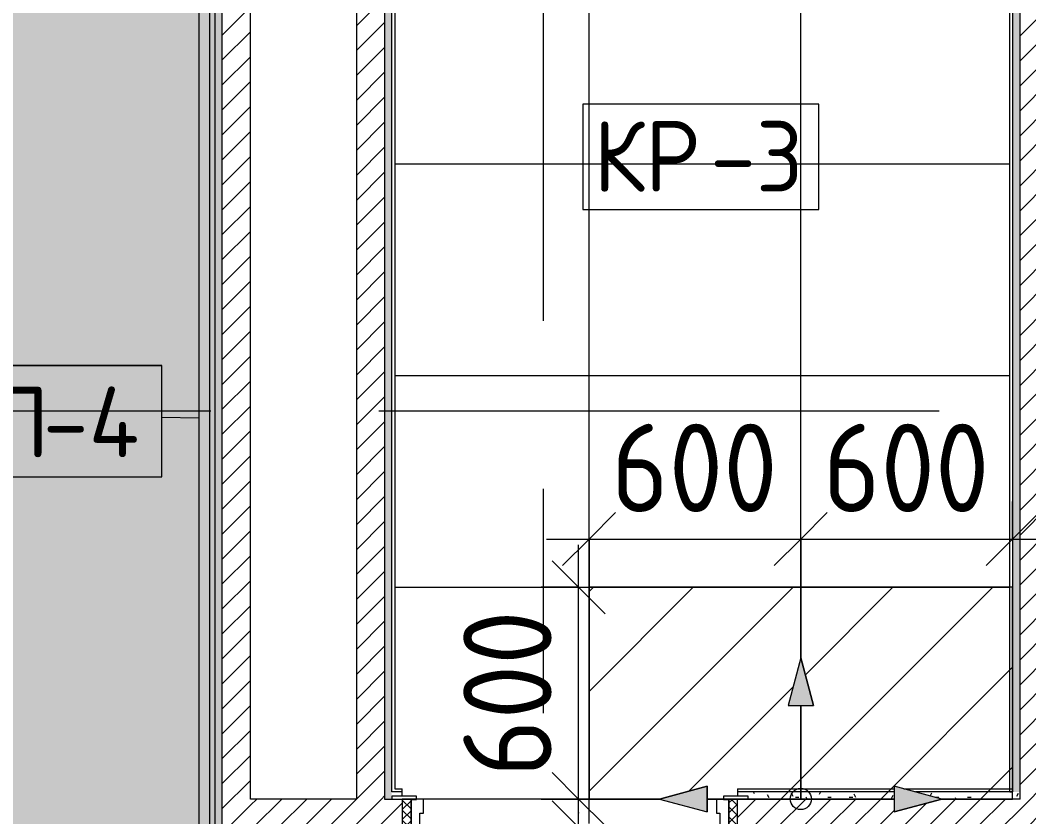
# Model space of a CAD drawing. Header units: millimetres. Extents: x 81633 to 280618, y -8553 to 29000.
# Drawn here: x 91377 to 94235, y 6650 to 8907 of the extents above; entities that cross this region are included whole.
import ezdxf

# ---------------------------------------------------------------- set-up
doc = ezdxf.new("R2010")
doc.units = ezdxf.units.MM
doc.linetypes.add('Осевая', pattern=[3175, 635, -476.25, 1587.5, -476.25])
for name, color, linetype, lineweight in [('A-ANNO-DIMS', 7, 'Continuous', 9), ('A-ANNO-DIMS-100', 7, 'Continuous', 9), ('A-DETL', 7, 'Continuous', 9), ('A-DETL-GENF', 7, 'Continuous', 9), ('A-DOOR', 7, 'Continuous', 9), ('A-DOOR-1', 7, 'Continuous', 13), ('A-DOOR-FRAM', 7, 'Continuous', 13), ('A-DOOR-FRAM-1', 7, 'Continuous', 9), ('A-FLOR-IDEN', 7, 'Continuous', 9), ('A-FLOR-PATT', 7, 'Continuous', 9), ('A-GENM-IDEN', 7, 'Continuous', 9), ('A-WALL', 7, 'Continuous', 9), ('I-WALL', 7, 'Continuous', 9), ('Оси-2', 7, 'Осевая', 9)]:
    doc.layers.add(name, color=color, linetype=linetype, lineweight=lineweight)
for name, color, linetype, lineweight, true_color in [('A-DETL-GENF-1', 7, 'Continuous', 9, 0x004000), ('A-GENM-2', 5, 'Continuous', 9, 0x0000ff), ('A-WALL-1', 9, 'Continuous', 9, 0x808080), ('A-WALL-FNSH-1', 9, 'Continuous', 9, 0x808080), ('I-WALL-2', 9, 'Continuous', 9, 0x808080)]:
    doc.layers.add(name, color=color, linetype=linetype, lineweight=lineweight, true_color=true_color)
doc.styles.add('GOST Common', font='GOST_Common.ttf', dxfattribs={"height": 200})
doc.styles.add('ISOCPEUR', font='isocpeur.ttf', dxfattribs={"width": 0.9, "height": 250})
doc.dimstyles.new('ISO-2_5_0_9К_БОЛЬШОЙ_округление', dxfattribs={"dimscale": 304.8, "dimtxt": 248.995294, "dimasz": 0.492126, "dimexe": 0.393701, "dimexo": 0, "dimgap": 0, "dimtad": 1, "dimdec": 0, "dimrnd": 10, "dimzin": 0, "dimdsep": 46, "dimtxsty": 'ISOCPEUR', "dimblk1": 'OBLIQUE', "dimblk2": 'OBLIQUE', "dimsah": 1, "dimcen": 0.09, "dimdle": 0.393701, "dimazin": 0, "dimtfac": 1, "dimtdec": 4, "dimtix": 1, "dimtmove": 1, "dimatfit": 3, "dimfxl": 1, "dimtvp": 1, "dimtolj": 1, "dimtzin": 0, "dimarcsym": 2})
doc.dimstyles.new('ISO-2_5_0_9К_БОЛЬШОЙ_округление_1', dxfattribs={"dimscale": 304.8, "dimtxt": 248.995294, "dimasz": 0.492126, "dimexe": 0.393701, "dimexo": 0, "dimgap": 0, "dimtad": 1, "dimdec": 0, "dimrnd": 10, "dimzin": 0, "dimdsep": 46, "dimtxsty": 'ISOCPEUR', "dimblk1": 'OBLIQUE', "dimblk2": 'OBLIQUE', "dimsah": 1, "dimcen": 0.09, "dimdle": 0.393701, "dimazin": 0, "dimtfac": 1, "dimtdec": 4, "dimtix": 1, "dimtmove": 0, "dimatfit": 3, "dimfxl": 1, "dimtvp": 1, "dimtolj": 1, "dimtzin": 0, "dimarcsym": 2})
pattern_1 = [(45, (0, 0), (-35.35534, 35.35534), [])]
pattern_2 = [(0, (0, 0), (121.92, 30.48), [10.058, -81.382, 10.058, -81.382, -487.68]), (0, (0, 0), (121.92, 30.48), [-182.88, 10.058, -172.822, 10.058, -81.382, -213.36]), (0, (0, 0), (121.92, 30.48), [-457.2, 10.058, -50.902, 10.058, -142.342]), (120, (45.72, 15.24), (-87.356454, 90.345817), [10.058, -81.382, 10.058, -81.382, -487.68]), (120, (45.72, 15.24), (-87.356454, 90.345817), [-182.88, 10.058, -172.822, 10.058, -81.382, -213.36]), (120, (45.72, 15.24), (-87.356454, 90.345817), [-457.2, 10.058, -50.902, 10.058, -142.342]), (240, (60.96, 76.2), (-34.563546, -120.825817), [10.058, -81.382, 10.058, -81.382, -487.68]), (240, (60.96, 76.2), (-34.563546, -120.825817), [-182.88, 10.058, -172.822, 10.058, -81.382, -213.36]), (240, (60.96, 76.2), (-34.563546, -120.825817), [-457.2, 10.058, -50.902, 10.058, -142.342])]
pattern_3 = [(45, (0, 0), (-141.42136, 141.42136), [])]

# ---------------------------------------------------------------- blocks, each defined once
blk = doc.blocks.new('110_Дверь_СКБ_1Ст_Внутренняя1 - Д-8 950x2100h_охрана-32224770-План устройства полов 2 этажa в осях 23-33')
at = {"layer": 'A-DOOR'}
h = blk.add_hatch(dxfattribs=at)
h.set_pattern_fill('FP_15', color=256, style=0, pattern_type=2)
h.set_pattern_definition([(135, (1826.41, 104.685), (-14.14214, -14.14214), []), (225, (1826.41, 104.685), (14.14214, -14.14214), [])])
h.paths.add_polyline_path([(487.5, 40), (462.5, 40), (462.5, -40), (487.5, -40)])
at = {"layer": 'A-DOOR-FRAM-1'}
h = blk.add_hatch(dxfattribs=at)
h.set_pattern_fill('FP_16', color=256, style=0, pattern_type=2)
h.set_pattern_definition([(45, (-296.384, 104.685), (-14.1421, 14.1421), []), (135, (-296.384, 104.685), (-14.1421, -14.1421), [])])
h.paths.add_polyline_path([(-437.5, 40), (-462.5, 40), (-462.5, -40), (-437.5, -40)])
at = {"layer": 'A-DOOR'}
blk.add_arc((437.5, 40), 850, 90, 180, dxfattribs=at)
at = {"layer": 'A-DOOR-1'}
for p, q in [((437.5, 890), (397.5, 890)), ((397.5, 890), (397.5, 40)), ((437.5, 40), (437.5, 890)), ((397.5, 40), (437.5, 40))]:
    blk.add_line(p, q, dxfattribs=at)
at = {"layer": 'A-DOOR-FRAM'}
for p, q in [((-422.5, 48), (-492.5, 48)), ((-492.5, 48), (-492.5, 40)), ((-492.5, 40), (-422.5, 40)), ((-437.5, 40), (-462.5, 40)), ((-462.5, 40), (-462.5, -40)), ((-412.5, 40), (-437.5, 40)), ((-437.5, 40), (-437.5, -40)), ((-437.5, -40), (-437.5, 40)), ((-422.5, 40), (-437.5, 40)), ((-437.5, 40), (-437.5, 39)), ((-437.5, 39), (-422.5, 39)), ((-422.5, 40), (-422.5, 48)), ((-422.5, 39), (-422.5, 40)), ((-412.5, 0), (-412.5, 40)), ((437.5, 40), (437.5, 0)), ((462.5, 40), (437.5, 40)), ((517.5, 48), (447.5, 48)), ((447.5, 48), (447.5, 40)), ((462.5, 40), (447.5, 40)), ((447.5, 40), (447.5, 39)), ((447.5, 40), (517.5, 40)), ((447.5, 39), (462.5, 39)), ((462.5, -40), (462.5, 40)), ((487.5, 40), (462.5, 40)), ((462.5, 40), (462.5, -40)), ((462.5, 39), (462.5, 40)), ((487.5, -40), (487.5, 40)), ((517.5, 40), (517.5, 48)), ((-402.5, 0), (-412.5, 0)), ((-402.5, -40), (-402.5, 0)), ((437.5, 0), (427.5, 0)), ((427.5, 0), (427.5, -40)), ((-422.5, -40), (-492.5, -40)), ((-492.5, -40), (-492.5, -48)), ((-492.5, -48), (-422.5, -48)), ((-462.5, -40), (-437.5, -40)), ((-422.5, -39), (-437.5, -39)), ((-437.5, -39), (-437.5, -40)), ((-437.5, -40), (-402.5, -40)), ((-437.5, -40), (-422.5, -40)), ((-422.5, -40), (-422.5, -39)), ((-422.5, -48), (-422.5, -40)), ((427.5, -40), (462.5, -40)), ((462.5, -39), (447.5, -39)), ((447.5, -39), (447.5, -40)), ((447.5, -40), (462.5, -40)), ((517.5, -40), (447.5, -40)), ((447.5, -40), (447.5, -48)), ((447.5, -48), (517.5, -48)), ((462.5, -40), (462.5, -39)), ((462.5, -40), (487.5, -40)), ((517.5, -48), (517.5, -40))]:
    blk.add_line(p, q, dxfattribs=at)
blk = doc.blocks.new('Плинтус - Плинтус светлый _сад_-32863511-План устройства полов 2 этажa в осях 23-33')
at = {"layer": 'A-GENM-2'}
blk.add_hatch(color=256, dxfattribs=at).paths.add_polyline_path([(5199, 0), (0, 0), (15, -15), (5184, -15)])
for p, q in [((0, 0), (5199, 0)), ((15, -15), (5184, -15)), ((45, -45), (5154, -45))]:
    blk.add_line(p, q, dxfattribs=at)
blk = doc.blocks.new('Начало раскладки_красным - Начало раскладки_красным-26110621-План устройства полов 2 этажa в осях 23-33')
at = {"layer": 'A-DETL-GENF'}
for points in [[(36.2, 264.8), (0, 400), (-36.2, 264.8), (-22.7, 264.8)], [(-264.8, -36.2), (-264.8, 36.2), (-400, 0)], [(264.8, -36.2), (400, 0), (264.8, 36.2)]]:
    blk.add_hatch(color=256, dxfattribs=at).paths.add_polyline_path(points)
for p, q in [((0, 400), (-36.2, 264.8)), ((0, 400), (-36.2, 264.8)), ((36.2, 264.8), (0, 400)), ((0, 400), (36.2, 264.8)), ((-36.2, 264.8), (36.2, 264.8)), ((-36.2, 264.8), (36.2, 264.8)), ((0, 30), (0, 264.8)), ((-264.8, 36.2), (-400, 0)), ((-400, 0), (-264.8, 36.2)), ((-264.8, -36.2), (-264.8, 36.2)), ((-264.8, 36.2), (-264.8, -36.2)), ((400, 0), (264.8, 36.2)), ((264.8, 36.2), (264.8, -36.2)), ((400, 0), (264.8, 36.2)), ((264.8, 36.2), (264.8, -36.2)), ((-400, 0), (-264.8, -36.2)), ((-400, 0), (-264.8, -36.2)), ((-30, 0), (-264.8, 0)), ((30, 0), (264.8, 0)), ((400, 0), (264.8, -36.2)), ((264.8, -36.2), (400, 0))]:
    blk.add_line(p, q, dxfattribs=at)
blk.add_circle((0, 0), 30, dxfattribs=at)
blk = doc.blocks.new('М_перекрытий_ЭП - Типоразмер-25383776-План устройства полов 2 этажa в осях 23-33')
at = {"layer": 'A-FLOR-IDEN'}
for p, q in [((3.352, 1.578), (-3.336, 1.578)), ((-3.336, 1.578), (-3.336, -1.406)), ((3.352, -1.406), (3.352, 1.578)), ((-3.336, -1.406), (3.352, -1.406))]:
    blk.add_line(p, q, dxfattribs=at)
blk = doc.blocks.new('DIMBLOCK33-План устройства полов 2 этажa в осях 23-33')
at = {"layer": 'A-ANNO-DIMS-100'}
for p, q in [((92989, 7300), (92989, 7556.7)), ((93589, 7300), (93589, 7556.7)), ((92869, 7436.7), (93589, 7436.7)), ((92989, 7436.7), (92989, 7300)), ((93589, 7436.7), (93589, 7300))]:
    blk.add_line(p, q, dxfattribs=at)
at = {"layer": 'A-ANNO-DIMS-100', "lineweight": 20}
for p, q in [((92989, 7436.7), (93064, 7511.7)), ((93589, 7436.7), (93664, 7511.7)), ((92989, 7436.7), (92914, 7361.7)), ((93589, 7436.7), (93514, 7361.7))]:
    blk.add_line(p, q, dxfattribs=at)
at = {"layer": 'A-ANNO-DIMS-100', "color": 0, "insert": (93052, 7763.3), "char_height": 250, "width": 568.858, "attachment_point": 1, "line_spacing_factor": 1.149209, "style": 'ISOCPEUR'}
blk.add_mtext('600', dxfattribs=at)
blk = doc.blocks.new('_Oblique')
at = {"color": 0, "linetype": 'ByBlock', "lineweight": -2}
blk.add_line((-0.5, -0.5), (0.5, 0.5), dxfattribs=at)
blk = doc.blocks.new('DIMBLOCK34-План устройства полов 2 этажa в осях 23-33')
at = {"layer": 'A-ANNO-DIMS-100'}
for p, q in [((93589, 7300), (93589, 7556.7)), ((94189, 7542.8), (94189, 7316.7)), ((94189, 7436.7), (94189, 7542.8)), ((93589, 7436.7), (94309, 7436.7)), ((93589, 7436.7), (93589, 7300))]:
    blk.add_line(p, q, dxfattribs=at)
at = {"layer": 'A-ANNO-DIMS-100', "lineweight": 20}
for p, q in [((93589, 7436.7), (93664, 7511.7)), ((94189, 7436.7), (94264, 7511.7)), ((93589, 7436.7), (93514, 7361.7)), ((94189, 7436.7), (94114, 7361.7))]:
    blk.add_line(p, q, dxfattribs=at)
at = {"layer": 'A-ANNO-DIMS-100', "color": 0, "insert": (93652, 7763.3), "char_height": 250, "width": 568.858, "attachment_point": 1, "line_spacing_factor": 1.149209, "style": 'ISOCPEUR'}
blk.add_mtext('600', dxfattribs=at)
blk = doc.blocks.new('DIMBLOCK35-План устройства полов 2 этажa в осях 23-33')
at = {"layer": 'A-ANNO-DIMS-100', "lineweight": 20}
for p, q in [((92959.5, 6700), (92884.5, 6775)), ((92959.5, 6620), (92884.5, 6695)), ((92959.5, 6700), (93034.5, 6625)), ((92959.5, 6620), (93034.5, 6545))]:
    blk.add_line(p, q, dxfattribs=at)
at = {"layer": 'A-ANNO-DIMS-100'}
for p, q in [((92853.4, 6700), (93079.5, 6700)), ((92959.5, 6700), (92853.4, 6700)), ((92959.5, 6500), (92959.5, 6700)), ((92959.5, 6662.1), (92959.5, 6660)), ((92959.5, 6246), (92959.5, 6662.1)), ((92853.4, 6620), (93079.5, 6620)), ((92959.5, 6620), (92853.4, 6620))]:
    blk.add_line(p, q, dxfattribs=at)
at = {"layer": 'A-ANNO-DIMS-100', "color": 0, "insert": (92632.9, 6246), "char_height": 250, "width": 379.239, "attachment_point": 1, "rotation": 90, "line_spacing_factor": 1.149209, "style": 'ISOCPEUR'}
blk.add_mtext('80', dxfattribs=at)
blk = doc.blocks.new('DIMBLOCK36-План устройства полов 2 этажa в осях 23-33')
at = {"layer": 'A-ANNO-DIMS-100'}
for p, q in [((92959.5, 6700), (92959.5, 7420)), ((92853.4, 7300), (93079.5, 7300)), ((92959.5, 7300), (92853.4, 7300)), ((92853.4, 6700), (93079.5, 6700)), ((92959.5, 6700), (92853.4, 6700))]:
    blk.add_line(p, q, dxfattribs=at)
at = {"layer": 'A-ANNO-DIMS-100', "lineweight": 20}
for p, q in [((92959.5, 7300), (92884.5, 7375)), ((92959.5, 7300), (93034.5, 7225)), ((92959.5, 6700), (92884.5, 6775)), ((92959.5, 6700), (93034.5, 6625))]:
    blk.add_line(p, q, dxfattribs=at)
at = {"layer": 'A-ANNO-DIMS-100', "color": 0, "insert": (92632.9, 6763), "char_height": 250, "width": 568.858, "attachment_point": 1, "rotation": 90, "line_spacing_factor": 1.149209, "style": 'ISOCPEUR'}
blk.add_mtext('600', dxfattribs=at)
blk = doc.blocks.new('Mark Reiling - Mark Reiling-26174330-План устройства полов 2 этажa в осях 23-33')
at = {"layer": 'A-GENM-IDEN'}
for p, q in [((-3.47, 1.49), (-3.47, -1.663)), ((-3.47, 1.49), (3.47, 1.49)), ((3.47, 1.49), (-3.47, 1.49)), ((-3.47, 1.49), (-3.47, -1.663)), ((3.47, -1.663), (3.47, 1.49)), ((3.47, -1.663), (3.47, 1.49)), ((-3.47, -1.663), (3.47, -1.663)), ((-3.47, -1.663), (3.47, -1.663))]:
    blk.add_line(p, q, dxfattribs=at)

msp = doc.modelspace()

# ---------------------------------------------------------------- hatches: boundary and pattern name
at = {"layer": 'A-DETL-GENF-1'}
h = msp.add_hatch(dxfattribs=at)
h.set_pattern_fill('FP_55', color=256, style=0, pattern_type=2)
h.set_pattern_definition(pattern_3)
h.paths.add_polyline_path([(93552.8, 6700), (93589, 6700), (93589, 6964.8), (93552.8, 6964.8), (93589, 7100), (93589, 7300), (92989, 7300), (92989, 6700), (93189, 6700), (93324.2, 6736.2), (93324.2, 6700)])
h = msp.add_hatch(dxfattribs=at)
h.set_pattern_fill('FP_55', color=256, style=0, pattern_type=2)
h.set_pattern_definition(pattern_3)
h.paths.add_polyline_path([(94189, 6700), (94189, 7300), (93589, 7300), (93589, 7100), (93625.2, 6964.8), (93589, 6964.8), (93589, 6700), (93853.8, 6700), (93853.8, 6736.2), (93989, 6700)])
at = {"layer": 'A-FLOR-PATT'}
h = msp.add_hatch(color=256, dxfattribs=at)
h.paths.add_polyline_path([(91050, 150), (91068.6, 150), (91068.6, 517.3), (91914, 517.3), (91914, 3715), (91929, 3730), (91930, 3755), (91942, 3755), (91942, 3770), (91950, 3770), (91950, 3805), (91050, 3805), (91050, 3855), (91950, 3855), (91950, 5055), (91550, 5055), (91550, 5105), (91950, 5105), (91949.2, 5140), (91942, 5140), (91942, 5155), (91930, 5155), (91929, 10380), (91385, 10380), (91385, 10392), (91370, 10392), (91370, 9920), (90000, 9920), (90000, 10392), (89985, 10392), (89985, 10380), (89630, 10379), (89631, 10379), (89959.3, 10378.3), (89945, 10364), (89646, 10364), (89646, 517.3), (91068.2, 517.3), (91068.2, 157.4), (91050, 157.4)])
h.paths.add_polyline_path([(91808.8, 247), (91813.8, 248.3), (91817.5, 252), (91818.8, 257), (91817.5, 262), (91813.4, 265.8), (91808.8, 267), (91803.8, 265.7), (91800.2, 262), (91798.8, 257), (91800.2, 252), (91803.8, 248.3), (91806.3, 247.3)])
h.paths.add_polyline_path([(91290.1, 247), (91295.1, 248.3), (91298.8, 252), (91300.1, 257), (91298.8, 262), (91295.1, 265.7), (91290.1, 267), (91285.1, 265.7), (91281.4, 262), (91280.1, 257), (91281.4, 252), (91285.1, 248.3), (91287.5, 247.3)])
h.paths.add_polyline_path([(91601.3, 247), (91606.3, 248.3), (91610, 252), (91611.3, 257), (91610, 262), (91606.3, 265.7), (91601.3, 267), (91596.3, 265.7), (91592.7, 262), (91591.3, 257), (91592.7, 252), (91596.3, 248.3), (91598.8, 247.3)])
h.paths.add_polyline_path([(91497.6, 247), (91502.6, 248.3), (91506.3, 252), (91507.6, 257), (91506.3, 262), (91502.6, 265.7), (91497.6, 267), (91492.6, 265.7), (91488.9, 262), (91487.6, 257), (91488.9, 252), (91492.6, 248.3), (91495, 247.3)])
h.paths.add_polyline_path([(91705.1, 247), (91710.1, 248.3), (91713.8, 252), (91715.1, 257), (91713.8, 262), (91710.1, 265.7), (91705.1, 267), (91700.1, 265.7), (91696.4, 262), (91695.1, 257), (91696.4, 252), (91700.1, 248.3), (91702.5, 247.3)])
h.paths.add_polyline_path([(91393.8, 247), (91398.8, 248.3), (91402.5, 252), (91403.8, 257), (91402.5, 262), (91398.8, 265.7), (91393.8, 267), (91388.8, 265.7), (91385.2, 262), (91383.8, 257), (91385.2, 252), (91388.8, 248.3), (91391.3, 247.3)])
h.paths.add_polyline_path([(91186.3, 247), (91191.3, 248.3), (91195, 252), (91196.3, 257), (91195, 262), (91191.3, 265.7), (91186.3, 267), (91181.3, 265.7), (91177.7, 262), (91176.3, 257), (91177.7, 252), (91181.3, 248.3), (91183.8, 247.3)])
h.paths.add_polyline_path([(91186.3, 397), (91187.6, 397.3), (91187.6, 416.8), (91183.8, 416.7), (91179.3, 414.1), (91176.7, 409.6), (91176.7, 404.4), (91179.3, 399.9), (91183.8, 397.3)])
h.paths.add_polyline_path([(91601.3, 397), (91606.3, 398.3), (91610, 402), (91611.3, 407), (91610, 412), (91606.3, 415.7), (91601.3, 417), (91596.3, 415.7), (91592.7, 412), (91591.3, 407), (91592.7, 402), (91596.3, 398.3), (91598.8, 397.3)])
h.paths.add_polyline_path([(91808.8, 397), (91813.8, 398.3), (91817.5, 402), (91818.8, 407), (91817.5, 412), (91813.8, 415.7), (91808.8, 417), (91803.8, 415.7), (91800.2, 412), (91798.8, 407), (91800.2, 402), (91803.8, 398.3), (91806.3, 397.3)])
h.paths.add_polyline_path([(91497.6, 397), (91502.6, 398.3), (91506.3, 402), (91507.6, 407), (91506.3, 412), (91502.6, 415.7), (91497.6, 417), (91492.6, 415.7), (91488.9, 412), (91487.6, 407), (91488.9, 402), (91492.6, 398.3), (91495, 397.3)])
h.paths.add_polyline_path([(91705.1, 397), (91710.1, 398.3), (91713.8, 402), (91715.1, 407), (91713.8, 412), (91710.1, 415.7), (91705.1, 417), (91700.1, 415.7), (91696.4, 412), (91695.1, 407), (91696.4, 402), (91700.1, 398.3), (91702.5, 397.3)])
h.paths.add_polyline_path([(91393.8, 397), (91398.8, 398.3), (91402.5, 402), (91403.8, 407), (91402.5, 412), (91398.8, 415.7), (91393.8, 417), (91388.8, 415.7), (91385.2, 412), (91383.8, 407), (91385.2, 402), (91388.8, 398.3), (91391.3, 397.3)])
h.paths.add_polyline_path([(91290.1, 397), (91295.1, 398.3), (91298.8, 402), (91300.1, 407), (91298.8, 412), (91295.1, 415.7), (91290.1, 417), (91284.8, 415.4), (91281.4, 412), (91280.1, 407), (91281.4, 402), (91285.1, 398.3), (91287.5, 397.3)])
h.paths.add_polyline_path([(91929, 5180), (91914, 5195), (91914, 10364), (91425, 10364), (91411.1, 10379), (91929, 10379), (91929, 6600)])
h.paths.add_polyline_path([(91320, 9970), (91320, 10520), (91325, 10520), (91325, 10550), (91335, 10550), (91335, 10600), (90035, 10600), (90035, 10550), (90045, 10550), (90045, 10520), (90050, 10520), (90050, 9970)])
h = msp.add_hatch(dxfattribs=at)
h.set_pattern_fill('FP_43', color=256, style=0, pattern_type=2)
h.set_pattern_definition([(270, (93589, 7900), (600, 4e-14), []), (0, (93589, 7900), (0, 600), [])])
h.paths.add_polyline_path([(92918.6, 6631), (93360, 6631), (93360, 6660), (93350, 6660), (93350, 6700), (93370, 6700), (93370, 6708), (93410, 6708), (93410, 6729), (93853.8, 6729), (93853.8, 6736.2), (93880.8, 6729), (94181, 6729), (94181, 10371), (93460, 10371), (93460, 10392), (93420, 10392), (93420, 10400), (93410, 10400), (93410, 10401.4), (92560, 10401.4), (92560, 10400), (92550, 10400), (92550, 10392), (92510, 10392), (92510, 10371), (92439, 10371), (92439, 6729), (92460, 6729), (92460, 6708), (92500, 6708), (92500, 6700), (92520, 6700), (92520, 6660), (92510, 6660), (92510, 6631), (92520, 6631)])
h.paths.add_polyline_path([(93324.2, 6663.8), (93189, 6700), (93324.2, 6736.2), (93324.2, 6697.8)])
h.paths.add_polyline_path([(93625.2, 6964.8), (93552.8, 6964.8), (93589, 7100)])
h.paths.add_polyline_path([(92600, 9550), (92560, 9550), (92560, 10400), (92600, 10400), (92600, 9705.4)])
at = {"layer": 'I-WALL'}
h = msp.add_hatch(dxfattribs=at)
h.set_pattern_fill('FP_5', color=256, style=0, pattern_type=2)
h.set_pattern_definition(pattern_1)
h.paths.add_polyline_path([(91950, 125), (92030, 125), (92029, 3755), (91950, 3755), (91950, 395.3)])
h.paths.add_polyline_path([(92029, 5155), (92030, 5155), (92030, 10400), (91950, 10400), (91950, 5155), (92000, 5155)])
h = msp.add_hatch(dxfattribs=at)
h.set_pattern_fill('FP_5', color=256, style=0, pattern_type=2)
h.set_pattern_definition(pattern_1)
h.paths.add_polyline_path([(92330, 6700), (92410, 6700), (92410, 10400), (92330, 10400), (92330, 7177.3)])
h = msp.add_hatch(dxfattribs=at)
h.set_pattern_fill('FP_5', color=256, style=0, pattern_type=2)
h.set_pattern_definition(pattern_1)
h.paths.add_polyline_path([(94290, 5400), (94290, 10380), (94210, 10380), (94210, 5400)])
h = msp.add_hatch(dxfattribs=at)
h.set_pattern_fill('FP_5', color=256, style=0, pattern_type=2)
h.set_pattern_definition(pattern_1)
h.paths.add_polyline_path([(94210, 6620), (94210, 6700), (93989, 6700), (93853.8, 6663.8), (93853.8, 6700), (93410, 6700), (93410, 6620), (94190, 6620)])
h.paths.add_polyline_path([(92270.8, 6620), (92460, 6620), (92460, 6700), (92030, 6700), (92030, 6620)])
at = {"layer": 'I-WALL-2'}
h = msp.add_hatch(dxfattribs=at)
h.set_pattern_fill('FP_47', color=256, style=0, pattern_type=2)
h.set_pattern_definition(pattern_2)
h.paths.add_polyline_path([(91930, 100), (91950, 100), (91950, 3700), (91942, 3700), (91942, 3755), (91930, 3755), (91930, 120)])
h.paths.add_polyline_path([(91930, 5155), (91942, 5155), (91942, 5210), (91950, 5210), (91950, 10380), (91930, 10379), (91930, 5175)])
h = msp.add_hatch(dxfattribs=at)
h.set_pattern_fill('FP_47', color=256, style=0, pattern_type=2)
h.set_pattern_definition(pattern_2)
h.paths.add_polyline_path([(92430, 6700), (92430, 10380), (92410, 10380), (92410, 6700)])
h = msp.add_hatch(dxfattribs=at)
h.set_pattern_fill('FP_47', color=256, style=0, pattern_type=2)
h.set_pattern_definition(pattern_2)
h.paths.add_polyline_path([(94210, 6720), (94210, 10380), (94190, 10380), (94190, 6720)])
h = msp.add_hatch(dxfattribs=at)
h.set_pattern_fill('FP_47', color=256, style=0, pattern_type=2)
h.set_pattern_definition(pattern_2)
h.paths.add_polyline_path([(94210, 6700), (94210, 6720), (93914.4, 6720), (93989, 6700), (94190, 6700)])
h.paths.add_polyline_path([(93566.3, 6700), (93853.8, 6700), (93853.8, 6720), (93410, 6720), (93410, 6708), (93440, 6708), (93440, 6700)])
h.paths.add_polyline_path([(92460, 6708), (92460, 6720), (92430, 6720), (92430, 6708), (92448, 6708)])

# ---------------------------------------------------------------- linework, layer by layer
at = {"layer": 'A-DETL'}
for p, q in [((93589, 7300), (92989, 7300)), ((92989, 7300), (92989, 6700)), ((94189, 7300), (93589, 7300)), ((93589, 7300), (93589, 7100)), ((93589, 7100), (93589, 7300)), ((94189, 6700), (94189, 7300)), ((93589, 6964.8), (93589, 6700)), ((93589, 6700), (93589, 6964.8)), ((92989, 6700), (93189, 6700)), ((93324.2, 6700), (93589, 6700)), ((93589, 6700), (93853.8, 6700)), ((93989, 6700), (94189, 6700))]:
    msp.add_line(p, q, dxfattribs=at)
at = {"layer": 'A-GENM-IDEN'}
msp.add_line((91884, 7779.5), (91778.7, 7781), dxfattribs=at)
at = {"layer": 'A-WALL'}
for p, q in [((94210, 6700), (94210, 10600)), ((91950, 5210), (91950, 10400)), ((92410, 10400), (92410, 6700)), ((92410, 6700), (92430, 6700)), ((93853.8, 6700), (93440, 6700)), ((94210, 6700), (93989, 6700))]:
    msp.add_line(p, q, dxfattribs=at)
at = {"layer": 'A-WALL-1'}
for p, q in [((92030, 6700), (92030, 10400)), ((92330, 10400), (92330, 6700)), ((92460, 6708), (92460, 6720)), ((93410, 6720), (93410, 6708)), ((92330, 6700), (92030, 6700))]:
    msp.add_line(p, q, dxfattribs=at)
at = {"layer": 'A-WALL-FNSH-1'}
for p, q in [((91929, 10379), (91929, 5155)), ((91930, 5155), (91930, 10379))]:
    msp.add_line(p, q, dxfattribs=at)
at = {"layer": 'I-WALL'}
for p, q in [((92430, 6720), (92430, 10380)), ((94190, 6720), (94190, 10380)), ((92439, 10371), (92439, 6729)), ((94181, 6720.5), (94181, 10371)), ((92460, 6720), (92430, 6720)), ((92439, 6729), (92460, 6729)), ((92460, 6720), (92460, 6729)), ((93410, 6729), (93853.8, 6729)), ((93410, 6729), (93410, 6720)), ((93853.8, 6720), (93410, 6720)), ((93880.8, 6729), (94189, 6729)), ((94189, 6720), (93914.4, 6720)), ((94181, 6720.5), (94189, 6720.5))]:
    msp.add_line(p, q, dxfattribs=at)
at = {"layer": 'Оси-2'}
for p, q in [((92860, 593.7), (92860, 19415.1)), ((84932.7, 7800), (122760, 7800))]:
    msp.add_line(p, q, dxfattribs=at)

# ---------------------------------------------------------------- block references
at = {"layer": 'A-DETL-GENF'}
msp.add_blockref('Начало раскладки_красным - Начало раскладки_красным-26110621-План устройства полов 2 этажa в осях 23-33', (93589, 6700), dxfattribs=at)
at = {"layer": 'A-DOOR', "rotation": 180}
msp.add_blockref('110_Дверь_СКБ_1Ст_Внутренняя1 - Д-8 950x2100h_охрана-32224770-План устройства полов 2 этажa в осях 23-33', (92947.5, 6660), dxfattribs=at)
at = {"layer": 'A-FLOR-IDEN', "xscale": 99.99999999999993, "yscale": 99.99999999999993, "zscale": 99.99999999999993}
msp.add_blockref('М_перекрытий_ЭП - Типоразмер-25383776-План устройства полов 2 этажa в осях 23-33', (93305, 8511.4), dxfattribs=at)
at = {"layer": 'A-GENM-2', "rotation": 270}
msp.add_blockref('Плинтус - Плинтус светлый _сад_-32863511-План устройства полов 2 этажa в осях 23-33', (91929, 10379), dxfattribs=at)
at = {"layer": 'A-GENM-IDEN', "xscale": 99.99999999999993, "yscale": 99.99999999999993, "zscale": 99.99999999999993}
msp.add_blockref('Mark Reiling - Mark Reiling-26174330-План устройства полов 2 этажa в осях 23-33', (91431.7, 7779.5), dxfattribs=at)

# ---------------------------------------------------------------- texts
at = {"layer": 'A-FLOR-IDEN', "char_height": 200, "attachment_point": 1, "style": 'GOST Common'}
for s, insert, width in [('КР', (93001.4, 8621.2), 400.844), ('-3', (93332.1, 8621.2), 344.726)]:
    msp.add_mtext(s, dxfattribs=dict(at, insert=insert, width=width))
at = {"layer": 'A-GENM-IDEN', "char_height": 200, "attachment_point": 1, "style": 'GOST Common'}
for s, insert, width in [('ПЛ', (91117.6, 7868.6), 392.827), ('-4', (91441.7, 7868.6), 376.793)]:
    msp.add_mtext(s, dxfattribs=dict(at, insert=insert, width=width))

# ---------------------------------------------------------------- dimensions: what is measured, and where the dimension line sits
at = {"layer": 'A-ANNO-DIMS'}
for base, p1, p2, override, picture, middle in [((93589, 7436.7), (92989, 7300), (93589, 7300), {"dimpost": '<>', "dimfxl": 600}, 'DIMBLOCK33-План устройства полов 2 этажa в осях 23-33', (93289, 7561.7)), ((94189, 7436.7), (93589, 7300), (94189, 7542.8), {"dimpost": '<>', "dimfxl": 647.246682}, 'DIMBLOCK34-План устройства полов 2 этажa в осях 23-33', (93889, 7561.7))]:
    dim = msp.add_linear_dim(base=base, p1=p1, p2=p2, dimstyle='ISO-2_5_0_9К_БОЛЬШОЙ_округление_1', override=override, dxfattribs=at)
    dim.commit()
    dim.dimension.update_dxf_attribs({"geometry": picture, "text_midpoint": middle})
dim = msp.add_linear_dim(base=(92959.5, 7300), p1=(92853.4, 6700), p2=(92853.4, 7300), angle=90, dimstyle='ISO-2_5_0_9К_БОЛЬШОЙ_округление_1', override={"dimpost": '<>', "dimfxl": 600}, dxfattribs=at)
dim.commit()
dim.dimension.update_dxf_attribs({"geometry": 'DIMBLOCK36-План устройства полов 2 этажa в осях 23-33', "text_midpoint": (92834.5, 7000)})
dim = msp.add_linear_dim(base=(92959.5, 6700), p1=(92853.4, 6620), p2=(92853.4, 6700), angle=90, dimstyle='ISO-2_5_0_9К_БОЛЬШОЙ_округление', override={"dimpost": '<>', "dimfxl": 80}, dxfattribs=at)
dim.commit()
dim.dimension.update_dxf_attribs({"geometry": 'DIMBLOCK35-План устройства полов 2 этажa в осях 23-33', "text_midpoint": (92799.6, 6435.7), "dimtype": 160, "text_rotation": 90})

doc.saveas('drawing.dxf')
